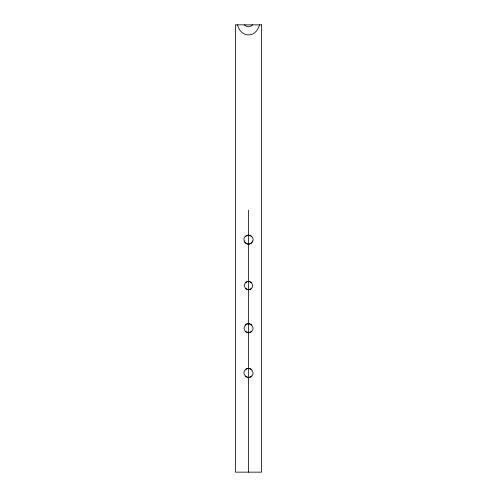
<?xml version="1.0" encoding="UTF-8"?>
<svg xmlns="http://www.w3.org/2000/svg" width="497" height="497" viewBox="0 0 497 497"><rect width="100%" height="100%" fill="white"/><g stroke="black" fill="none" stroke-linecap="round" stroke-linejoin="round"><path stroke-width="0.75" d="M252.631 241.362C255.725 233.534 241.275 233.534 244.369 241.362M252.762 241.045L251.861 242.604M259.477 24.85C255.912 38.281 241.088 38.281 237.523 24.85M252.65 24.85L250.637 26.322L248.5 26.813L246.363 26.322L244.35 24.85M244.238 241.045C245.145 244.4 250.134 245.245 252.06 242.35M245.599 282.669C241.735 286.253 247.817 292.335 251.401 288.471C255.265 284.887 249.183 278.805 245.599 282.669A4.156 4.119 -90 0 1 251.401 282.669M245.313 325.026L243.99 328.219L245.313 331.406A4.572 4.529 -90 0 0 251.687 331.406C255.943 327.461 249.252 320.776 245.313 325.026A4.572 4.529 -90 0 1 251.687 325.026M245.313 369.725C241.057 373.669 247.748 380.354 251.687 376.105C255.943 372.16 249.252 365.475 245.313 369.725A4.572 4.529 -90 0 1 251.687 369.725M251.687 331.406L248.5 332.729L245.301 331.393M244.592 241.896L244.859 242.244M248.5 210.119L248.5 472.15M251.687 376.105A4.572 4.529 -90 0 1 245.319 376.105M245.319 236.454A4.572 4.529 -90 0 1 251.687 236.454M251.687 242.834A4.572 4.529 -90 0 1 245.319 242.834M251.401 288.471A4.156 4.119 -90 0 1 245.611 288.471M261.621 24.85L235.379 24.85L235.379 472.15L261.621 472.15L261.621 24.85"/></g></svg>
